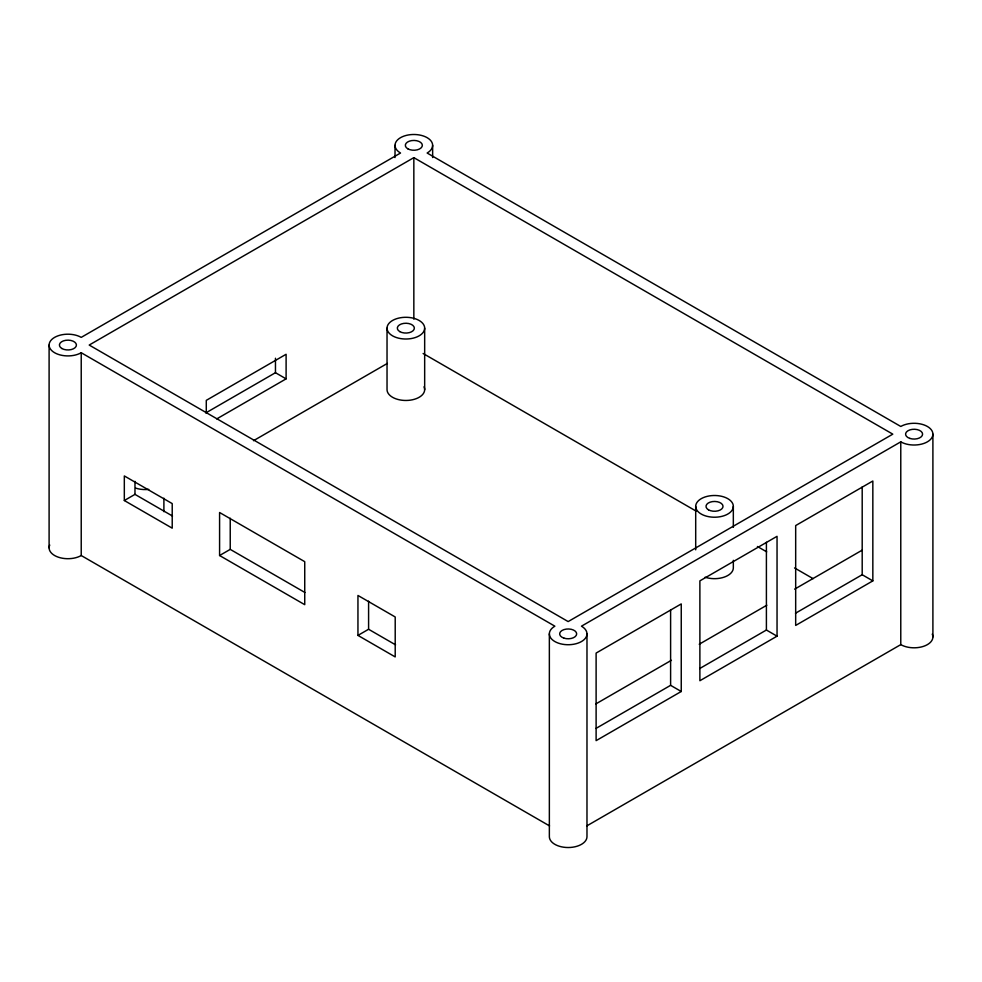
<?xml version="1.0" encoding="UTF-8"?>
<svg xmlns="http://www.w3.org/2000/svg" width="982" height="982" viewBox="0 0 982 982"><rect width="100%" height="100%" fill="white"/><g stroke="black" fill="none" stroke-linecap="round" stroke-linejoin="round"><path stroke-width="1.47" d="M413.839 157.636L89.202 345.05L568.161 621.581L892.798 434.154L413.839 157.636L413.839 319.175M206.11 412.747L275.463 372.706L286.106 378.856L286.106 354.269L206.281 400.361L206.281 413.373M216.752 418.897L286.106 378.856M124.321 500.525L172.218 528.181L172.218 503.594L124.321 475.939L124.321 500.525L134.976 494.376L172.513 516.053M253.503 440.697L387.338 363.426M219.587 555.517L304.739 604.679L304.739 561.667L219.587 512.506L219.587 555.517L230.23 549.38L304.899 592.49M357.951 635.403L395.206 656.921L395.206 616.978L357.951 595.46L357.951 635.403L368.594 629.266L395.574 644.843M900.776 441.839L581.467 626.185A18.818 10.863 0 0 1 581.467 641.553A18.818 10.863 0 0 1 554.867 641.553A18.818 10.863 0 0 1 554.867 626.185L81.224 352.734A18.818 10.863 0 0 1 54.611 352.734A18.818 10.863 0 0 1 54.611 337.378A18.818 10.863 0 0 1 81.224 337.378L400.533 153.02A18.818 10.863 0 0 1 400.533 137.664A18.818 10.863 0 0 1 427.133 137.664A18.818 10.863 0 0 1 427.133 153.02L900.776 426.47A18.818 10.863 0 0 1 927.389 426.47A18.818 10.863 0 0 1 927.389 441.839A18.818 10.863 0 0 1 900.776 441.839L900.776 644.622L586.77 825.923M595.878 703.898L671.406 660.297M699.233 644.229L766.807 605.219M794.634 589.151L862.208 550.141M595.939 728.448L670.608 685.338L681.25 691.488L681.25 603.918L596.111 653.079L596.111 740.649L681.25 691.488M699.7 668.546L766.402 630.027L777.044 636.176L777.044 536.319L699.884 580.865L699.884 680.735L777.044 636.176M795.494 613.234L862.196 574.728L872.838 580.878L872.838 481.008L795.678 525.566L795.678 625.424L872.838 580.878M423.119 353.495L696.385 511.266M757.417 546.495L766.697 551.847M794.548 567.94L813.121 578.656M49.738 545.035A18.818 10.863 0 0 0 58.503 557.248A18.818 10.863 0 0 0 81.224 555.53L549.552 825.911M932.9 434.154L932.9 636.95M862.196 486.974L862.196 574.728M766.402 542.273L766.402 630.027M733.333 506.368A18.818 10.863 0 0 1 705.113 515.771A18.818 10.863 0 0 1 705.113 496.953A18.818 10.863 0 0 1 733.333 506.368L733.333 527.346M733.333 560.317L733.333 567.817A18.818 10.863 0 0 1 705.113 577.22M695.698 506.368L695.698 549.834M670.608 609.847L670.608 685.338M586.978 633.869L586.978 836.664A18.818 10.863 0 0 1 568.161 847.527A18.818 10.863 0 0 1 549.355 836.664L549.355 633.869M432.645 145.336L432.645 157.537M424.666 328.16A18.818 10.863 0 0 1 396.446 337.562A18.818 10.863 0 0 1 396.446 318.745A18.818 10.863 0 0 1 424.666 328.16L424.666 389.608M395.022 145.336L395.022 157.537M387.031 328.16L387.031 389.608A18.818 10.863 0 0 0 408.303 400.374A18.818 10.863 0 0 0 424.028 386.798M368.594 601.156L368.594 629.266M275.463 358.246L275.463 372.706M230.23 518.226L230.23 549.38M163.896 498.193L163.896 511.683M134.976 481.364L134.976 494.376M81.224 352.734L81.224 555.53M49.1 345.05L49.1 547.846M148.761 489.367A18.818 10.863 0 0 1 135.676 488.115M932.262 634.139A18.818 10.863 0 0 1 923.497 646.352A18.818 10.863 0 0 1 900.776 644.622M399.834 331.634A8.507 4.91 0 0 0 414.06 329.424A8.507 4.91 0 0 0 403.651 323.409A8.507 4.91 0 0 0 399.834 331.634M708.501 509.83A8.507 4.91 0 0 0 722.727 507.633A8.507 4.91 0 0 0 712.318 501.618A8.507 4.91 0 0 0 708.501 509.83M407.825 148.81A8.507 4.91 0 0 0 422.051 146.613A8.507 4.91 0 0 0 411.63 140.598A8.507 4.91 0 0 0 407.825 148.81M61.903 348.524A8.507 4.91 0 0 0 76.13 346.327A8.507 4.91 0 0 0 65.72 340.312A8.507 4.91 0 0 0 61.903 348.524M563.913 638.128A8.507 4.91 0 0 0 576.667 633.869A8.507 4.91 0 0 0 563.913 629.622A8.507 4.91 0 0 0 563.913 638.128M909.835 438.414A8.507 4.91 0 0 0 922.589 434.154A8.507 4.91 0 0 0 909.835 429.907A8.507 4.91 0 0 0 909.835 438.414"/></g></svg>
